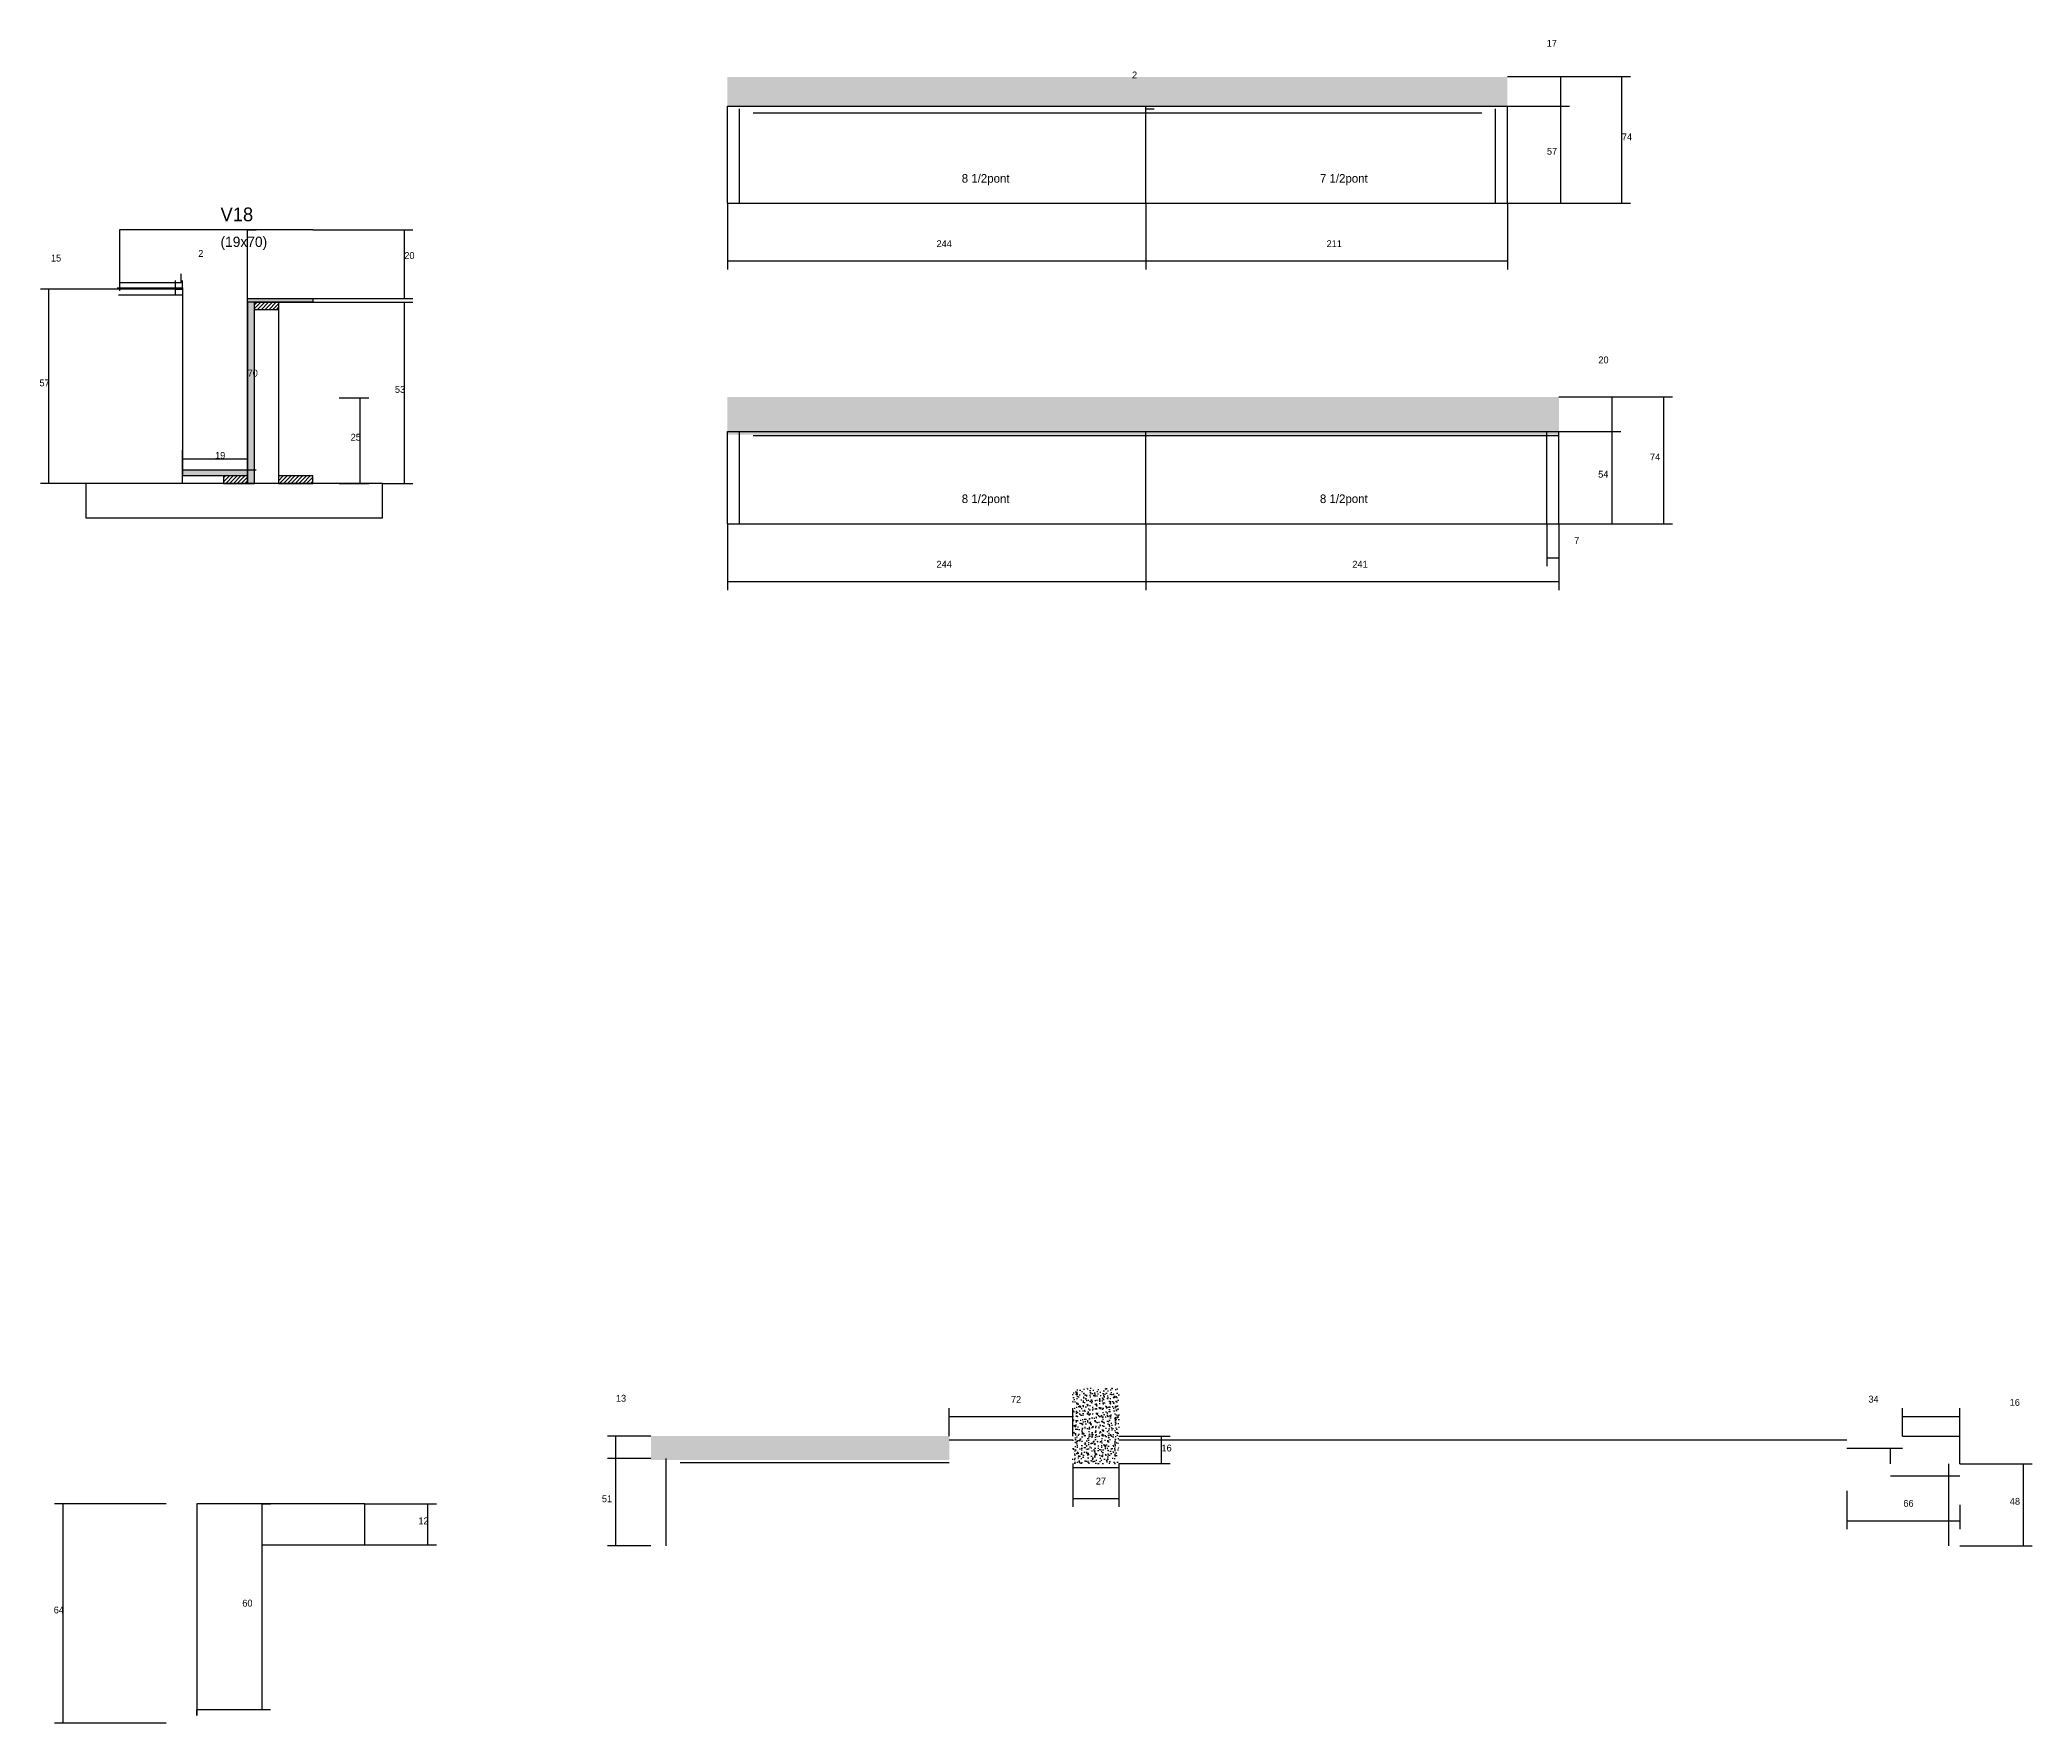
# Model space of a CAD drawing. Header units: metres. Extents: x 137287 to 143227, y 29598 to 30602.
# Drawn here: x 137287 to 138449, y 29598 to 30580 of the extents above; entities that cross this region are included whole.
import ezdxf

# ---------------------------------------------------------------- set-up
doc = ezdxf.new("R2010")
doc.units = ezdxf.units.M
for name, color, linetype in [('CONCRETO', 251, 'Continuous'), ('COTA', 4, 'Continuous'), ('Cota Seção (2x)', 4, 'Continuous'), ('Hachura', 253, 'Continuous'), ('Madeira', 126, 'Continuous'), ('NOMENCLATURA', 7, 'Continuous'), ('Painéis', 200, 'Continuous'), ('SARR_2.2x7', 40, 'Continuous'), ('Texto Seção', 7, 'Continuous')]:
    doc.layers.add(name, color=color, linetype=linetype)

msp = doc.modelspace()

# ---------------------------------------------------------------- hatches: boundary and pattern name
at = {"layer": 'COTA'}
h = msp.add_hatch(dxfattribs=at)
h.set_pattern_fill('AR-CONC', scale=0.03)
h.paths.add_polyline_path([(137688, 30558.8), (137688, 30541.8), (137688, 30541.8), (138143, 30541.8), (138143, 30541.8), (138143, 30558.8), (138143, 30558.8), (137688, 30558.8)])
h = msp.add_hatch(dxfattribs=at)
h.set_pattern_fill('AR-CONC', scale=0.03)
h.paths.add_polyline_path([(137688, 30372.1), (137688, 30350.1), (137688, 30350.1), (138173, 30350.1), (138173, 30350.1), (138173, 30372.1), (138173, 30372.1), (137688, 30372.1)])
h = msp.add_hatch(dxfattribs=at)
h.set_pattern_fill('AR-CONC', scale=0.03)
h.paths.add_polyline_path([(137916.4, 29794), (137889.4, 29794), (137889.4, 29794), (137889.4, 29766), (137889.4, 29766), (137889.4, 29750), (137889.4, 29750), (137916.4, 29750), (137916.4, 29750), (137916.4, 29766), (137916.4, 29766), (137916.4, 29794)])
h = msp.add_hatch(dxfattribs=at)
h.set_pattern_fill('AR-CONC', scale=0.03)
h.paths.add_polyline_path([(137817.4, 29766), (137643.4, 29766), (137643.4, 29752), (137817.4, 29752)])
at = {"layer": 'Hachura'}
h = msp.add_hatch(color=8, dxfattribs=at)
h.dxf.hatch_style = 1
h.paths.add_polyline_path([(137408.2, 30427.4), (137408.2, 30429.6), (137408.2, 30429.6), (137446.2, 30429.6), (137446.2, 30429.6), (137446.2, 30427.4), (137446.2, 30427.4), (137408.2, 30427.4)])
h = msp.add_hatch(color=8, dxfattribs=at)
h.dxf.hatch_style = 1
h.paths.add_polyline_path([(137412.2, 30427.4), (137408.2, 30427.4), (137408.2, 30427.4), (137408.2, 30321.6), (137408.2, 30321.6), (137412.2, 30321.6), (137412.2, 30321.6), (137412.2, 30427.4)])
h = msp.add_hatch(dxfattribs=at)
h.set_pattern_fill('ANSI31', scale=0.5)
h.paths.add_polyline_path([(137412.2, 30423), (137412.2, 30427.4), (137412.2, 30427.4), (137426.2, 30427.4), (137426.2, 30427.4), (137426.2, 30423), (137426.2, 30423), (137412.2, 30423)])
h = msp.add_hatch(color=8, dxfattribs=at)
h.dxf.hatch_style = 1
h.paths.add_polyline_path([(137370.2, 30326), (137370.2, 30329.6), (137370.2, 30329.6), (137408.2, 30329.6), (137408.2, 30329.6), (137408.2, 30326), (137408.2, 30326), (137370.2, 30326)])
h = msp.add_hatch(dxfattribs=at)
h.set_pattern_fill('ANSI31', scale=0.5)
h.paths.add_polyline_path([(137408.2, 30321.6), (137408.2, 30326), (137408.2, 30326), (137394.2, 30326), (137394.2, 30326), (137394.2, 30321.6), (137394.2, 30321.6), (137408.2, 30321.6)])
h = msp.add_hatch(dxfattribs=at)
h.set_pattern_fill('ANSI31', scale=0.5)
h.paths.add_polyline_path([(137446.2, 30321.6), (137446.2, 30326), (137446.2, 30326), (137426.2, 30326), (137426.2, 30326), (137426.2, 30321.6), (137426.2, 30321.6), (137446.2, 30321.6)])

# ---------------------------------------------------------------- linework, layer by layer
at = {"layer": 'CONCRETO'}
for points in [[(137446.2, 30469.6), (137408.2, 30469.6), (137408.2, 30469.6), (137408.2, 30469.6), (137408.2, 30469.6), (137370.2, 30469.6), (137333.5, 30469.6)], [(137370.2, 30435.8), (137370.2, 30326), (137370.2, 30326), (137370.2, 30329.6), (137408.2, 30329.6), (137408.2, 30422.4), (137408.2, 30422.4), (137408.2, 30429.6)]]:
    msp.add_lwpolyline(points, dxfattribs=at)
msp.add_lwpolyline([(137416.6, 29702.5), (137476.6, 29702.5), (137476.6, 29726.5), (137416.6, 29726.5), (137416.6, 29726.5), (137378.6, 29726.5), (137378.6, 29602.9), (137378.6, 29602.9), (137378.6, 29606.5), (137416.6, 29606.5)], close=True, dxfattribs=at)
at = {"layer": 'COTA'}
for p, q in [((138143, 30559.1), (138179.1, 30559.1)), ((138174.1, 30541.8), (138174.1, 30559.1)), ((137932, 30540.1), (137932, 30541.8)), ((137932, 30541.8), (137937, 30541.8)), ((137932, 30540.1), (137937, 30540.1)), ((138143, 30541.8), (138179.1, 30541.8)), ((138143, 30541.8), (138179.1, 30541.8)), ((138174.1, 30485.1), (138174.1, 30541.8)), ((137688, 30485.1), (137688, 30446.4)), ((137932, 30485.1), (137932, 30446.4)), ((137932, 30485.1), (137932, 30446.4)), ((138143, 30485.1), (138143, 30446.4)), ((138143, 30485.1), (138179.1, 30485.1)), ((137333.5, 30469.6), (137333.5, 30433.9)), ((137446.2, 30469.6), (137504.6, 30469.6)), ((137499.6, 30429.6), (137499.6, 30469.6)), ((137688, 30451.4), (137932, 30451.4)), ((137932, 30451.4), (138143, 30451.4)), ((137370.2, 30435), (137287.3, 30435)), ((137292.3, 30321.6), (137292.3, 30435)), ((137333.5, 30438.9), (137369.5, 30438.9)), ((137366.2, 30431.7), (137366.2, 30440)), ((137366.2, 30435), (137370.2, 30435)), ((137369.5, 30438.9), (137369.5, 30443.9)), ((137370.2, 30435), (137370.2, 30440)), ((137426.2, 30427.4), (137504.6, 30427.4)), ((137446.2, 30429.6), (137504.6, 30429.6)), ((137499.6, 30321.6), (137499.6, 30427.4)), ((137461.5, 30371.6), (137478.8, 30371.6)), ((137473.8, 30321.6), (137473.8, 30371.6)), ((138173, 30372.1), (138209.1, 30372.1)), ((138204.1, 30351.9), (138204.1, 30372.1)), ((138173, 30351.9), (138209.1, 30351.9)), ((138173, 30351.9), (138209.1, 30351.9)), ((138204.1, 30298.1), (138204.1, 30351.9)), ((137352.2, 30321.6), (137287.3, 30321.6)), ((137461.5, 30321.6), (137478.8, 30321.6)), ((137486.8, 30321.6), (137504.6, 30321.6)), ((137688, 30298.1), (137688, 30259.4)), ((137932, 30298.1), (137932, 30259.4)), ((137932, 30298.1), (137932, 30259.4)), ((138166, 30298.1), (138166, 30273.3)), ((138173, 30298.1), (138173, 30259.4)), ((138173, 30298.1), (138209.1, 30298.1)), ((138173, 30298.1), (138173, 30273.3)), ((138166, 30278.3), (138173, 30278.3)), ((137688, 30264.4), (137932, 30264.4)), ((137932, 30264.4), (138173, 30264.4)), ((137643.4, 29766), (137618, 29766)), ((137623, 29752.8), (137623, 29766)), ((137916.4, 29766), (137946.2, 29766)), ((137941.2, 29750), (137941.2, 29766)), ((137643.4, 29752.8), (137618, 29752.8)), ((137643.4, 29752.8), (137618, 29752.8)), ((137623, 29702), (137623, 29752.8)), ((137889.4, 29750), (137889.4, 29724.6)), ((137916.4, 29750), (137916.4, 29724.6)), ((137916.4, 29750), (137946.2, 29750)), ((137360.6, 29726.5), (137295.6, 29726.5)), ((137300.6, 29598.5), (137300.6, 29726.5)), ((137476.6, 29726.5), (137518.3, 29726.5)), ((137513.3, 29702.5), (137513.3, 29726.5)), ((137889.4, 29729.6), (137916.4, 29729.6)), ((137476.6, 29702.5), (137518.3, 29702.5)), ((137643.4, 29702), (137618, 29702)), ((137360.6, 29598.5), (137295.6, 29598.5))]:
    msp.add_line(p, q, dxfattribs=at)
at = {"layer": 'Cota Seção (2x)'}
for p, q in [((138143, 30559.1), (138214.7, 30559.1)), ((138209.7, 30485.1), (138209.7, 30559.1)), ((138143, 30485.1), (138214.7, 30485.1)), ((137408.2, 30329.6), (137408.2, 30469.6)), ((137408.2, 30469.6), (137413.2, 30469.6)), ((138173, 30372.1), (138239.2, 30372.1)), ((138234.2, 30298.1), (138234.2, 30372.1)), ((137370.2, 30321.6), (137370.2, 30341)), ((137408.2, 30321.6), (137408.2, 30341)), ((137370.2, 30336), (137408.2, 30336)), ((137408.2, 30329.6), (137413.2, 30329.6)), ((138173, 30298.1), (138239.2, 30298.1)), ((137817.4, 29766), (137817.4, 29782.3)), ((137889.4, 29766), (137889.4, 29782.3)), ((138373.4, 29766), (138373.4, 29782.3)), ((138406.9, 29749.8), (138406.9, 29782.3)), ((137817.4, 29777.3), (137889.4, 29777.3)), ((138373.4, 29777.3), (138406.9, 29777.3)), ((138373.4, 29766), (138373.4, 29771)), ((138406.9, 29749.8), (138406.9, 29771)), ((138373.4, 29766), (138406.9, 29766)), ((138406.9, 29749.8), (138449, 29749.8)), ((138444, 29702), (138444, 29749.8)), ((137416.6, 29606.5), (137416.6, 29726.5)), ((137416.6, 29726.5), (137421.6, 29726.5)), ((138340.9, 29734), (138340.9, 29711.6)), ((138406.9, 29725.9), (138406.9, 29711.6)), ((138340.9, 29716.6), (138406.9, 29716.6)), ((138406.9, 29702), (138449, 29702)), ((137416.6, 29606.5), (137421.6, 29606.5))]:
    msp.add_line(p, q, dxfattribs=at)
at = {"layer": 'Madeira'}
for points in [[(137412.2, 30423), (137412.2, 30427.4), (137426.2, 30427.4), (137426.2, 30423)], [(137412.2, 30427.4), (137426.2, 30427.4), (137426.2, 30321.6), (137412.2, 30321.6)], [(137313.9, 30301.6), (137486.8, 30301.6), (137486.8, 30321.6), (137313.9, 30321.6)], [(137408.2, 30321.6), (137408.2, 30326), (137394.2, 30326), (137394.2, 30321.6)], [(137446.2, 30321.6), (137446.2, 30326), (137426.2, 30326), (137426.2, 30321.6)]]:
    msp.add_lwpolyline(points, close=True, dxfattribs=at)
at = {"layer": 'Painéis'}
for p, q in [((137688, 30541.8), (138143, 30541.8)), ((137688, 30485.1), (137688, 30541.8)), ((137932, 30485.1), (137932, 30541.8)), ((138143, 30485.1), (138143, 30541.8)), ((137688, 30485.1), (138143, 30485.1)), ((137332.1, 30435.7), (137370.2, 30435.7)), ((137332.8, 30431.7), (137370.2, 30431.7)), ((137408.2, 30429.6), (137446.2, 30429.6)), ((137688, 30351.9), (138173, 30351.9)), ((137688, 30298.1), (137688, 30351.9)), ((137932, 30298.1), (137932, 30351.9)), ((138173, 30298.1), (138173, 30351.9)), ((137370.2, 30329.6), (137408.2, 30329.6)), ((137688, 30298.1), (138173, 30298.1))]:
    msp.add_line(p, q, dxfattribs=at)
for points in [[(137408.2, 30427.4), (137408.2, 30429.6), (137446.2, 30429.6), (137446.2, 30427.4)], [(137412.2, 30427.4), (137408.2, 30427.4), (137408.2, 30321.6), (137412.2, 30321.6)], [(137370.2, 30326), (137370.2, 30329.6), (137408.2, 30329.6), (137408.2, 30326)]]:
    msp.add_lwpolyline(points, close=True, dxfattribs=at)
at = {"layer": 'SARR_2.2x7'}
for p, q in [((137688, 30485.1), (137688, 30540.1)), ((137695, 30485.1), (137695, 30540.1)), ((137703, 30537.9), (137932, 30537.9)), ((137932, 30537.9), (138128, 30537.9)), ((138136, 30485.1), (138136, 30540.1)), ((138143, 30485.1), (138143, 30540.1)), ((137688, 30485.1), (137695, 30485.1)), ((138136, 30485.1), (138143, 30485.1)), ((137688, 30351.9), (137695, 30351.9)), ((137688, 30298.1), (137688, 30351.9)), ((137695, 30298.1), (137695, 30351.9)), ((138166, 30351.9), (138173, 30351.9)), ((138166, 30298.1), (138166, 30351.9)), ((138173, 30298.1), (138173, 30351.9)), ((137703, 30349.7), (137932, 30349.7)), ((137932, 30349.7), (138173, 30349.7)), ((137688, 30298.1), (137695, 30298.1)), ((138166, 30298.1), (138173, 30298.1)), ((137817.4, 29763.8), (137889.4, 29763.8)), ((137916.4, 29763.8), (138162.9, 29763.8)), ((138162.9, 29763.8), (138340.9, 29763.8)), ((138340.9, 29759), (138373.4, 29759)), ((138366.4, 29749.8), (138366.4, 29759)), ((137652.4, 29702), (137652.4, 29752.8)), ((137660.4, 29750.6), (137817.4, 29750.6)), ((137889.4, 29747.7), (137916.4, 29747.7)), ((138400.4, 29702), (138400.4, 29749.8)), ((138366.4, 29742.8), (138406.9, 29742.8))]:
    msp.add_line(p, q, dxfattribs=at)

# ---------------------------------------------------------------- texts
at = {"layer": 'COTA'}
for s, p in [('17', (138165.9, 30576.4)), ('2', (137924, 30557.9)), ('57', (138166, 30513.4)), ('2', (137379.4, 30453.8)), ('20', (137499.6, 30452.6)), ('244', (137810, 30459.5)), ('211', (138037.5, 30459.5)), ('15', (137293.5, 30451.1)), ('20', (138196, 30391.7)), ('57', (137286.8, 30378.3)), ('53', (137494.1, 30374.5)), ('25', (137468.3, 30346.6)), ('54', (138195.9, 30325)), ('7', (138181.9, 30286.4)), ('244', (137810, 30272.5)), ('241', (138052.5, 30272.5)), ('13', (137623, 29786)), ('16', (137941.2, 29757)), ('27', (137902.9, 29737.7)), ('51', (137614.8, 29727.4)), ('12', (137507.8, 29714.5)), ('64', (137295.1, 29662.5))]:
    msp.add_text(s, height=4, dxfattribs=at).set_placement(p)
at = {"layer": 'Cota Seção (2x)'}
for s, p in [('74', (138209.7, 30521.8)), ('70', (137408.2, 30384)), ('19', (137389.2, 30336)), ('74', (138226.1, 30335.1)), ('72', (137853.4, 29785.3)), ('34', (138353.5, 29785.5)), ('16', (138435.9, 29783.6)), ('66', (138373.9, 29724.7)), ('48', (138436, 29725.9)), ('60', (137405.1, 29666.5))]:
    msp.add_text(s, height=4, dxfattribs=at).set_placement(p)
at = {"layer": 'NOMENCLATURA'}
for s, p in [('8 1/2pont', (137824.7, 30497.1)), ('7 1/2pont', (138033.6, 30497.1)), ('8 1/2pont', (137824.7, 30310.2)), ('8 1/2pont', (138033.6, 30310.2))]:
    msp.add_text(s, height=5, dxfattribs=at).set_placement(p)
at = {"layer": 'Texto Seção'}
for s, height, p in [('V18', 8, (137392.4, 30474.6)), ('(19x70)', 6, (137392.4, 30459.6))]:
    msp.add_text(s, height=height, dxfattribs=at).set_placement(p)

doc.saveas('drawing.dxf')
